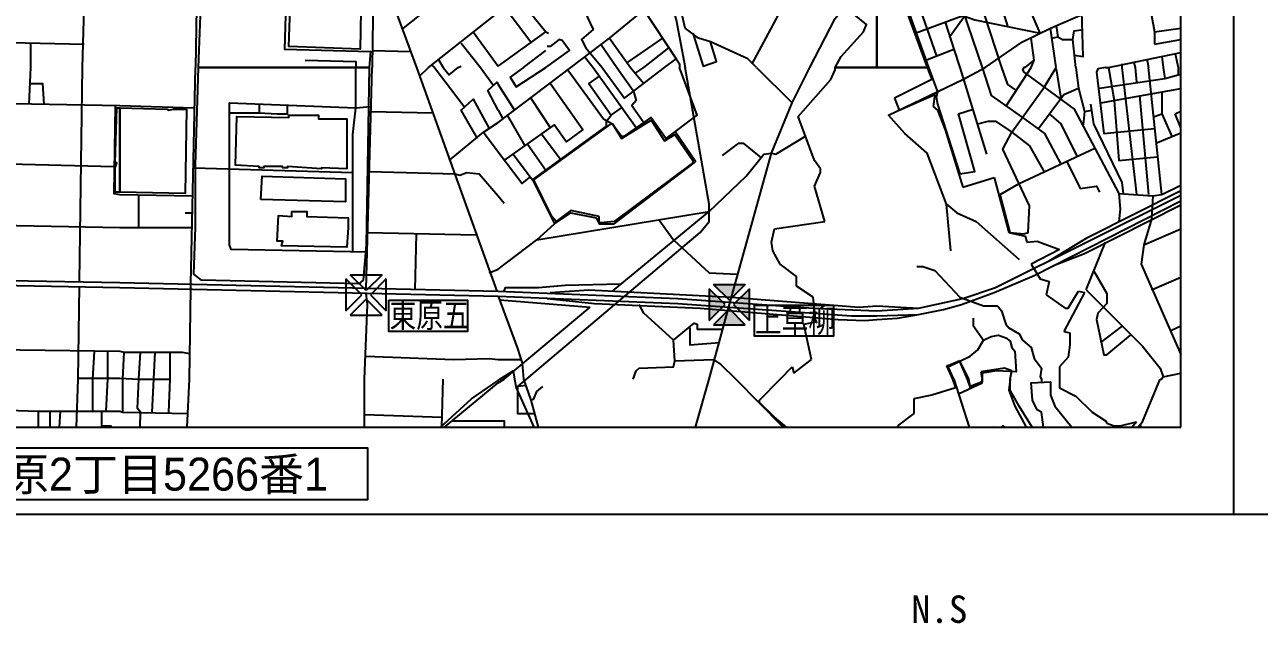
# Model space of a CAD drawing. Header units: millimetres. Extents: x 31 to 811, y 18 to 568.
# Drawn here: x 488.6 to 614.7, y 27.3 to 88.5 of the extents above; entities that cross this region are included whole.
import ezdxf

# ---------------------------------------------------------------- set-up
doc = ezdxf.new("R2010")
doc.units = ezdxf.units.MM
doc.header["$LTSCALE"] = 0.2
for name, color, linetype in [('G0-MOJI', 7, 'Continuous'), ('G0-YOBI', 7, 'Continuous'), ('MAP', 7, 'Continuous'), ('枠内記述', 3, 'Continuous')]:
    doc.layers.add(name, color=color, linetype=linetype)
doc.styles.add('ゴシック', font='MS Gothic.ttf', dxfattribs={"height": 4})
doc.styles.add('丸ゴチック', font='HGRSMP.TTF')

msp = doc.modelspace()

# ---------------------------------------------------------------- hatches: boundary and pattern name
at = {"layer": 'G0-MOJI'}
h = msp.add_hatch(dxfattribs=at)
h.set_pattern_fill('ANGLE', color=8)
h.set_pattern_definition([(0, (-980.453, 1.351), (0, 6.985), [5.08, -1.905]), (90, (-980.453, 1.351), (-6.985, 4e-16), [5.08, -1.905])])
h.paths.add_polyline_path([(521.44, 62.47), (521.44, 59.21), (523.06, 60.84)])
h.paths.add_polyline_path([(525.13, 62.91), (521.87, 62.91), (523.5, 61.28)])
h.paths.add_polyline_path([(525.56, 62.47), (523.93, 60.84), (525.56, 59.21)])
h.paths.add_polyline_path([(523.5, 60.41), (521.87, 58.78), (525.13, 58.78)])
h = msp.add_hatch(dxfattribs=at)
h.set_pattern_fill('ANGLE', color=8)
h.set_pattern_definition([(0, (-943.3555, 0.36), (0, 6.985), [5.08, -1.905]), (90, (-943.3555, 0.36), (-6.985, 4e-16), [5.08, -1.905])])
h.paths.add_polyline_path([(558.53, 61.48), (558.53, 58.22), (560.16, 59.85)])
h.paths.add_polyline_path([(562.22, 61.91), (558.97, 61.91), (560.6, 60.29)])
h.paths.add_polyline_path([(562.66, 61.48), (561.03, 59.85), (562.66, 58.22)])
h.paths.add_polyline_path([(560.6, 59.42), (558.97, 57.79), (562.22, 57.79)])
h = msp.add_hatch(color=8, dxfattribs=at)
h.dxf.hatch_style = 1
h.paths.add_polyline_path([(558.53, 61.48), (558.53, 58.22), (560.16, 59.85)])
h.paths.add_polyline_path([(562.22, 61.91), (558.97, 61.91), (560.6, 60.29)])
h.paths.add_polyline_path([(562.66, 61.48), (561.03, 59.85), (562.66, 58.22)])
h.paths.add_polyline_path([(560.6, 59.42), (558.97, 57.79), (562.22, 57.79)])

# ---------------------------------------------------------------- linework, layer by layer
at = {"layer": 'G0-MOJI', "color": 8}
for p, q in [((521.44, 62.47), (521.44, 59.21)), ((523.06, 60.84), (521.44, 62.47)), ((521.87, 62.91), (525.13, 62.91)), ((523.5, 61.28), (521.87, 62.91)), ((525.13, 62.91), (523.5, 61.28)), ((525.56, 62.47), (523.93, 60.84)), ((525.56, 59.21), (525.56, 62.47)), ((558.97, 61.91), (562.22, 61.91)), ((560.6, 60.29), (558.97, 61.91)), ((562.22, 61.91), (560.6, 60.29)), ((521.44, 59.21), (523.06, 60.84)), ((523.93, 60.84), (525.56, 59.21)), ((558.53, 61.48), (558.53, 58.22)), ((560.16, 59.85), (558.53, 61.48)), ((562.66, 61.48), (561.03, 59.85)), ((562.66, 58.22), (562.66, 61.48)), ((523.5, 60.41), (521.87, 58.78)), ((525.13, 58.78), (523.5, 60.41)), ((558.53, 58.22), (560.16, 59.85)), ((560.6, 59.42), (558.97, 57.79)), ((562.22, 57.79), (560.6, 59.42)), ((561.03, 59.85), (562.66, 58.22)), ((521.87, 58.78), (525.13, 58.78)), ((558.97, 57.79), (562.22, 57.79))]:
    msp.add_line(p, q, dxfattribs=at)
at = {"layer": 'G0-MOJI', "color": 3}
for points in [[(525.81, 60.3), (533.85, 60.3), (533.85, 57.12), (525.81, 57.12)], [(563.18, 59.81), (571.23, 59.81), (571.23, 56.64), (563.18, 56.64)]]:
    msp.add_lwpolyline(points, close=True, dxfattribs=at)
msp.add_lwpolyline([(444.87, 45.2), (523.63, 45.2), (523.63, 39.91), (424.52, 39.91), (424.52, 45.2), (441.71, 45.2)], dxfattribs=at)
at = {"layer": 'G0-YOBI', "color": 6, "linetype": 'Continuous'}
msp.add_line((612.08, 288.2), (612.08, 38.42), dxfattribs=at)
msp.add_lwpolyline([(419.2, 288.2), (804.96, 288.2), (804.96, 38.42), (419.2, 38.42)], close=True, dxfattribs=at)
at = {"layer": 'MAP', "linetype": 'Continuous'}
for p, q in [((606.71, 47.33), (606.71, 284.26)), ((583.23, 99.83), (588.39, 84.08)), ((585.66, 98.71), (589, 88.33)), ((494.54, 84.08), (494.84, 95.83)), ((527.14, 87.95), (537, 95.83)), ((524.56, 95.21), (528.65, 84.08)), ((578.08, 95.7), (581.71, 85.34)), ((583.39, 92.95), (586.42, 84.08)), ((593.39, 88.09), (602.8, 92.2)), ((603.4, 91.08), (604.01, 87.71)), ((529.87, 84.08), (537, 89.7)), ((537.6, 90.33), (540.33, 86.71)), ((582.63, 88.7), (583.54, 85.96)), ((583.08, 87.21), (584.6, 89.33)), ((593.99, 88.33), (594.15, 87.21)), ((534.42, 87.71), (537, 84.21)), ((537, 84.21), (541.85, 87.71)), ((548.36, 87.09), (550.49, 84.08)), ((550.19, 84.59), (553.82, 87.09)), ((593.99, 84.08), (593.39, 88.09)), ((604.01, 87.71), (606.71, 88.11)), ((604.01, 87.71), (604.01, 86.46)), ((477.72, 86.83), (494.7, 86.46)), ((489.24, 84.08), (489.24, 86.58)), ((524.11, 85.83), (528.05, 85.71)), ((533.2, 86.58), (535.17, 84.08)), ((539.57, 84.08), (541.85, 85.83)), ((547.46, 86.46), (549.12, 84.08)), ((551.85, 84.08), (554.42, 86.08)), ((604.01, 86.46), (606.71, 86.95)), ((530.93, 84.83), (531.38, 84.08)), ((545.79, 85.2), (546.7, 84.08)), ((553.97, 84.08), (555.18, 84.96)), ((590.81, 84.08), (591.73, 84.83)), ((599.31, 84.08), (606.71, 85.61)), ((601.88, 84.71), (602.04, 84.08)), ((603.25, 84.96), (603.4, 84.08)), ((604.77, 85.2), (604.91, 84.08)), ((606.13, 85.46), (606.43, 84.08)), ((489.09, 80.34), (489.24, 84.08)), ((494.24, 62.22), (494.54, 84.08)), ((505.61, 61.98), (506.06, 84.08)), ((523.51, 61.47), (524.11, 84.08)), ((528.65, 84.08), (536.84, 61.22)), ((528.96, 83.21), (529.87, 84.08)), ((530.17, 84.33), (530.47, 84.08)), ((530.47, 84.08), (533.51, 80.09)), ((532.9, 84.08), (533.2, 84.21)), ((535.17, 84.08), (536.53, 82.21)), ((537, 78.46), (544.42, 84.08)), ((546.7, 84.08), (551.09, 77.96)), ((550.49, 84.08), (551.85, 82.46)), ((550.94, 83.45), (551.85, 84.08)), ((563.37, 84.08), (567.01, 80.46)), ((570.95, 82.84), (571.4, 83.84)), ((571.4, 83.84), (571.4, 84.08)), ((571.4, 84.08), (575.65, 84.08)), ((571.4, 83.84), (571.4, 83.84)), ((575.65, 84.08), (580.81, 84.08)), ((580.81, 84.08), (581.26, 82.84)), ((584.15, 84.08), (586.87, 75.21)), ((588.84, 80.09), (591.42, 84.08)), ((593.99, 83.96), (594.46, 80.96)), ((599, 84.08), (599.31, 84.08)), ((600.67, 84.46), (600.67, 84.08)), ((600.67, 84.08), (602.18, 71.09)), ((602.04, 84.08), (602.18, 82.59)), ((604.91, 84.08), (605.06, 82.96)), ((605.06, 82.96), (606.43, 83.33)), ((606.43, 84.08), (606.43, 83.33)), ((606.43, 83.33), (606.71, 83.35)), ((537, 82.33), (538.66, 79.71)), ((567.62, 79.09), (570.95, 82.84)), ((581.26, 82.84), (577.48, 80.96)), ((598.39, 81.96), (605.06, 82.96)), ((540.33, 80.96), (542.3, 77.96)), ((577.48, 80.96), (577.93, 79.71)), ((577.93, 79.71), (581.57, 81.33)), ((581.57, 81.33), (581.42, 80.09)), ((598.55, 80.46), (606.71, 81.93)), ((602.49, 81.21), (603.4, 71.09)), ((476.81, 80.58), (498.33, 80.21)), ((498.33, 80.21), (505.91, 79.97)), ((509.55, 79.46), (512.59, 79.46)), ((523.96, 79.59), (530.33, 79.46)), ((537, 79.71), (537.45, 78.83)), ((581.42, 80.09), (581.87, 79.71)), ((581.87, 79.71), (582.63, 77.71)), ((596.88, 79.59), (597.64, 79.71)), ((606.13, 79.34), (606.71, 79.61)), ((537.9, 79.21), (539.72, 76.09)), ((569.29, 74.59), (567.62, 79.09)), ((604.01, 79.09), (604.77, 79.34)), ((606.71, 77.9), (606.13, 79.34)), ((535.48, 77.47), (537, 75.47)), ((541.39, 77.34), (543.36, 74.72)), ((582.63, 77.71), (584.44, 71.85)), ((604.16, 76.34), (606.71, 77.4)), ((540.02, 76.21), (541.85, 73.6)), ((477.26, 74.46), (497.72, 73.97)), ((569.9, 73.72), (569.29, 74.59)), ((505.91, 73.84), (522.14, 73.34)), ((523.8, 73.46), (532.59, 73.21)), ((569.29, 71.97), (569.9, 73.34)), ((569.9, 73.34), (569.9, 73.72)), ((570.35, 68.35), (569.29, 71.97)), ((584.44, 71.85), (587.63, 72.84)), ((587.63, 72.84), (589.15, 67.21)), ((604.77, 71.09), (606.71, 72.07)), ((498.33, 71.09), (505.77, 70.97)), ((500.3, 67.72), (500.3, 71.09)), ((537, 70.97), (537.6, 70.22)), ((587.79, 61.6), (606.71, 71.04)), ((597.18, 66.72), (606.71, 71.52)), ((603.85, 70.97), (603.7, 68.59)), ((591.73, 62.84), (606.71, 70.47)), ((596.88, 65.09), (606.71, 70.04)), ((505.01, 69.22), (505.77, 69.22)), ((540.93, 66.47), (558.52, 69.35)), ((565.2, 67.6), (570.35, 68.35)), ((603.7, 68.59), (602.94, 65.97)), ((498.33, 67.72), (505.61, 67.72)), ((523.65, 67.21), (534.72, 66.97)), ((528.5, 61.35), (528.65, 67.09)), ((564.89, 66.22), (565.2, 67.6)), ((589.15, 67.21), (590.81, 66.84)), ((590.81, 66.84), (590.97, 66.22)), ((602.94, 65.97), (606.71, 67.59)), ((565.04, 65.34), (564.89, 66.22)), ((590.97, 66.22), (592.02, 66.34)), ((592.02, 66.34), (594.3, 65.47)), ((593.25, 64.34), (597.18, 66.72)), ((597.03, 61.35), (599, 66.22)), ((602.94, 65.97), (602.64, 63.97)), ((565.8, 63.97), (565.04, 65.34)), ((594.3, 65.47), (591.42, 63.97)), ((593.7, 63.85), (596.88, 65.09)), ((536.08, 63.1), (537, 63.47)), ((567.46, 62.72), (565.8, 63.97)), ((591.42, 63.97), (592.33, 62.47)), ((602.64, 63.97), (606.71, 54.74)), ((498.33, 62.1), (537, 61.22)), ((505.61, 61.47), (505.61, 61.98)), ((567.46, 61.72), (567.46, 62.72)), ((587.63, 61.1), (591.73, 62.84)), ((592.33, 62.47), (593.25, 62.22)), ((593.25, 62.22), (592.94, 60.84)), ((603.7, 61.35), (606.71, 62.66)), ((494.09, 52.23), (494.24, 61.72)), ((498.33, 61.6), (537, 60.72)), ((505.46, 52.23), (505.61, 61.47)), ((558.52, 52.23), (560.8, 60.6)), ((569.14, 60.6), (567.46, 61.72)), ((569.43, 58.1), (569.14, 60.6)), ((584.3, 59.85), (587.63, 61.1)), ((584.44, 60.47), (587.79, 61.6)), ((592.94, 60.84), (594.91, 59.48)), ((596.88, 61.1), (594.75, 57.1)), ((595.21, 59.48), (596.27, 61.22)), ((596.27, 61.22), (596.88, 61.1)), ((537.15, 60.35), (546.39, 59.6)), ((537.6, 52.23), (546.39, 59.6)), ((575.65, 59.72), (579.9, 59.48)), ((575.65, 59.22), (579.9, 59.48)), ((579.9, 59.48), (584.44, 60.47)), ((579.9, 58.85), (582.47, 59.35)), ((582.47, 59.35), (584.3, 59.85)), ((594.91, 59.48), (595.21, 59.48)), ((568.22, 57.85), (569.43, 58.1)), ((575.65, 58.72), (579.9, 58.85)), ((568.98, 54.23), (568.22, 57.85)), ((594.75, 57.1), (595.36, 56.97)), ((595.36, 56.97), (595.36, 55.73)), ((598.55, 55.98), (600.67, 57.6)), ((605.67, 57.22), (606.71, 57.68)), ((595.36, 55.73), (595.21, 54.47)), ((495.6, 52.23), (495.75, 55.1)), ((497.12, 52.23), (497.12, 55.1)), ((498.64, 52.23), (498.79, 54.98)), ((500.3, 52.23), (500.45, 54.98)), ((501.82, 52.23), (501.97, 54.98)), ((503.49, 52.23), (503.49, 54.98)), ((537, 54.23), (539.26, 54.23)), ((555.03, 54.1), (558.98, 54.23)), ((567.17, 52.85), (568.98, 54.23)), ((595.21, 54.47), (594.3, 53.48)), ((565.8, 52.23), (567.01, 53.48)), ((567.01, 53.48), (567.17, 52.85)), ((582.78, 53.6), (583.39, 52.23)), ((582.93, 53.6), (582.78, 53.6)), ((582.78, 53.6), (582.78, 53.6)), ((584.15, 54.1), (582.93, 53.6)), ((585.05, 52.23), (584.15, 54.1)), ((584.15, 53.98), (584.9, 52.23)), ((588.69, 53.35), (586.27, 52.97)), ((586.27, 52.97), (586.42, 52.23)), ((589.45, 53.1), (588.69, 53.35)), ((589.29, 52.23), (589.45, 53.1)), ((594.3, 53.48), (594.3, 52.23)), ((493.92, 47.33), (494.09, 52.23)), ((494.09, 52.35), (498.33, 52.35)), ((495.6, 48.98), (495.6, 52.23)), ((496.96, 48.98), (497.12, 52.23)), ((498.64, 48.85), (498.64, 52.23)), ((501.66, 48.85), (501.82, 52.23)), ((502.58, 52.23), (503.49, 52.23)), ((503.34, 48.85), (503.49, 52.23)), ((505.24, 47.33), (505.46, 52.23)), ((523.35, 47.33), (523.35, 52.23)), ((531.24, 47.33), (531.38, 52.23)), ((531.51, 47.33), (537, 51.85)), ((534.27, 50.22), (537, 52.11)), ((537, 51.85), (537.6, 52.23)), ((537, 52.11), (537.15, 52.23)), ((538.66, 52.23), (538.81, 51.36)), ((538.81, 51.36), (539.88, 52.23)), ((539.57, 52.23), (540.33, 50.1)), ((557.14, 47.33), (558.52, 52.23)), ((563.68, 50.1), (565.8, 52.23)), ((583.39, 52.23), (583.68, 51.36)), ((583.54, 52.23), (585.08, 47.33)), ((584.9, 52.23), (585.2, 51.36)), ((585.2, 51.48), (585.05, 52.23)), ((586.42, 51.97), (585.2, 51.48)), ((586.42, 52.23), (586.42, 51.97)), ((586.42, 52.23), (586.42, 52.23)), ((589.29, 51.1), (589.29, 52.23)), ((592.49, 52.23), (592.49, 51.97)), ((594.3, 52.23), (594.3, 51.36)), ((602.8, 47.86), (604.61, 52.23)), ((604.61, 52.23), (604.77, 52.23)), ((604.77, 52.23), (604.91, 52.48)), ((604.91, 52.48), (606.71, 52.83)), ((538.81, 51.36), (540.62, 47.33)), ((581.26, 50.6), (579.45, 50.22)), ((583.68, 51.36), (581.26, 50.6)), ((590.21, 49.48), (589.29, 51.1)), ((594.3, 51.36), (595.97, 50.48)), ((595.97, 50.48), (597.64, 48.85)), ((531.1, 47.33), (534.27, 50.22)), ((540.33, 50.1), (541.08, 47.33)), ((563.68, 49.85), (563.68, 50.1)), ((565.2, 48.35), (563.68, 49.85)), ((579.45, 50.22), (579.45, 48.73)), ((591.51, 47.33), (590.21, 49.48)), ((523.35, 48.61), (531.23, 48.35)), ((532.3, 47.98), (537, 47.98)), ((566.44, 47.33), (565.2, 48.35)), ((579.45, 48.73), (577.77, 47.48)), ((597.64, 48.85), (599, 47.98)), ((599, 47.98), (599.15, 47.73)), ((577.77, 47.48), (577.84, 47.33)), ((587.54, 47.33), (587.63, 47.35)), ((587.63, 47.35), (587.66, 47.33)), ((599.15, 47.73), (599.91, 47.48)), ((599.91, 47.48), (600.52, 47.48)), ((600.52, 47.48), (602.18, 47.86)), ((602.18, 47.86), (601.74, 47.33)), ((602.31, 47.33), (602.8, 47.86)), ((602.49, 47.61), (602.73, 47.33))]:
    msp.add_line(p, q, dxfattribs=at)
at = {"layer": 'MAP'}
msp.add_line((424.56, 47.33), (606.71, 47.33), dxfattribs=at)
at = {"layer": 'MAP', "linetype": 'Continuous'}
for points in [[(503.64, 115.95), (506.22, 92.2), (506.06, 84.08)], [(521.07, 115.95), (521.38, 104.7), (521.99, 102.2), (522.14, 100.7), (523.04, 98.95), (524.56, 95.21), (524.25, 94.2), (524.11, 84.08)], [(547.15, 115.95), (548.52, 110.7), (555.18, 88.96), (556.1, 84.08)], [(563.37, 84.08), (562.47, 84.96), (558.67, 86.71), (557.46, 87.09), (556.1, 88.09), (553.97, 97.33), (557.46, 98.71), (570.95, 103.19)], [(584.6, 89.33), (585.66, 88.96), (592.33, 87.58), (586.11, 102.2)], [(562.92, 84.46), (567.01, 92.08), (570.35, 97.08), (575.65, 102.07)], [(595.82, 85.34), (596.72, 85.2), (596.58, 89.84), (595.97, 92.46), (597.79, 96.21), (597.79, 96.45), (596.43, 96.96)], [(568.83, 84.08), (571.4, 89.08), (573.08, 91.33), (575.65, 93.83)], [(575.65, 93.32), (578.84, 89.96), (580.95, 84.08)], [(543.06, 93.2), (545.48, 89.7), (545.79, 89.84), (546.7, 87.95), (545.48, 86.95), (545.94, 86.08), (547.6, 84.08)], [(544.42, 84.08), (548.36, 87.09), (552.3, 90.33), (552.3, 90.58), (555.03, 92.71)], [(538.96, 91.33), (541.85, 87.71), (542.14, 87.58)], [(579.59, 87.58), (583.99, 89.21), (590.81, 91.33)], [(551.85, 89.96), (555.18, 84.96), (555.49, 84.46), (555.49, 84.08)], [(556.86, 87.58), (557.91, 84.21), (559.28, 84.71), (558.67, 86.71)], [(586.72, 84.08), (590.52, 86.71), (593.39, 88.09)], [(591.42, 84.08), (591.73, 84.83), (591.42, 87.09)], [(593.54, 87.09), (594.15, 87.21), (594.61, 86.95), (595.67, 86.95)], [(595.97, 84.08), (595.67, 86.95), (595.82, 87.83), (596.72, 87.95)], [(541.85, 84.08), (544.27, 85.83), (543.51, 86.83), (543.21, 86.95), (542.3, 86.21), (541.99, 86.21)], [(580.66, 84.83), (583.54, 85.96), (584.15, 84.08)], [(517.29, 84.83), (522.44, 84.71), (522.44, 84.08)], [(522.14, 65.22), (522.14, 77.22), (522.44, 79.97), (522.44, 84.08)], [(531.38, 84.08), (531.99, 83.33), (532.9, 84.08)], [(539.57, 84.08), (538.21, 83.08), (538.81, 82.09), (541.85, 84.08)], [(539.88, 52.23), (557.62, 67.21), (558.52, 68.35), (558.52, 70.1), (556.1, 84.08)], [(544.11, 83.84), (547.76, 78.83), (548.67, 78.34), (549.57, 77.08), (549.88, 77.08), (552.61, 78.97), (554.13, 76.84), (557.31, 79.21), (555.49, 84.08)], [(547.6, 84.08), (549.88, 80.96), (553.97, 84.08)], [(549.12, 84.08), (550.79, 81.72), (551.09, 80.71), (550.64, 80.21), (551.85, 78.46)], [(560.8, 60.6), (564.89, 75.33), (567.01, 80.46), (568.83, 84.08)], [(583.23, 65.34), (582.78, 70.1), (580.81, 75.33), (578.53, 77.34), (576.86, 79.21), (584.44, 82.84), (586.72, 84.08)], [(580.95, 84.08), (581.87, 81.58), (581.71, 81.09), (581.87, 80.34), (584.15, 73.21), (585.66, 73.46), (583.99, 79.34), (585.51, 79.83)], [(586.42, 84.08), (587.33, 81.21), (590.52, 78.97)], [(588.39, 84.08), (589, 82.33), (589.9, 81.72)], [(589.29, 67.21), (590.66, 67.09), (591.12, 67.21), (591.26, 69.96), (588.54, 75.72), (589.45, 77.47), (592.78, 82.09), (593.99, 84.08)], [(590.81, 84.08), (590.66, 84.08), (590.52, 83.84), (590.66, 83.59), (595.82, 79.83), (600.36, 71.22), (600.52, 69.59), (600.36, 68.35)], [(595.97, 84.08), (596.27, 81.96), (596.88, 79.59), (596.72, 78.22)], [(599, 84.08), (598.24, 83.96), (598.09, 83.59), (598.85, 77.34), (604.01, 77.84)], [(599.31, 84.08), (599.91, 80.71), (600.36, 74.59), (604.3, 74.96)], [(600.36, 71.22), (603.85, 70.97), (604.77, 71.09), (603.4, 84.08)], [(489.24, 82.46), (490.45, 82.46), (490.6, 80.34)], [(537, 79.71), (535.93, 81.72), (536.84, 82.59), (537, 82.33)], [(537.6, 74.59), (542.75, 78.22), (543.97, 76.47), (545.63, 77.71), (542.3, 82.46)], [(547.31, 83.21), (546.24, 82.46), (548.52, 79.21)], [(534.87, 76.84), (533.2, 79.71), (534.42, 80.84), (536.08, 77.84)], [(592.18, 77.84), (594.75, 81.33), (596.27, 81.96)], [(604.77, 81.58), (604.77, 79.34), (605.82, 76.96)], [(497.88, 80.21), (497.72, 71.22), (498.33, 71.09)], [(523.65, 65.22), (509.71, 65.47), (509.55, 65.97), (509.55, 80.46), (522.44, 79.97), (523.96, 80.09)], [(512.59, 80.34), (512.59, 79.46), (514.41, 79.34), (515.46, 79.34), (515.46, 80.21)], [(540.48, 72.59), (548.06, 78.08), (548.06, 78.59), (548.52, 79.21), (549.57, 79.97)], [(597.48, 80.34), (597.79, 78.34), (600.67, 72.34), (600.82, 71.22)], [(531.99, 74.59), (535.48, 77.47), (537, 78.46)], [(585.96, 78.34), (587.03, 78.59), (587.79, 78.59), (589.45, 77.47), (591.26, 76.09), (592.78, 73.34)], [(590.52, 78.97), (592.78, 77.34), (594.46, 74.21)], [(593.25, 79.34), (594.46, 78.34), (596.12, 74.96)], [(537, 63.47), (540.93, 66.47), (542.75, 68.09), (544.42, 69.22), (547, 68.72), (547.31, 68.09), (548.82, 68.09), (557.01, 74.34), (557.15, 74.46), (555.03, 77.59)], [(564.89, 75.33), (565.34, 75.21), (568.38, 77.08)], [(559.88, 75.09), (561.56, 76.34), (562.01, 76.34), (563.83, 74.84)], [(589.29, 67.21), (588.24, 71.09), (590.21, 72.22), (597.94, 75.84)], [(537, 75.47), (539.42, 72.22), (540.18, 72.84)], [(538.51, 75.21), (540.48, 72.59), (542.75, 68.09)], [(548.67, 61.22), (558.52, 69.35), (562.31, 72.97), (564.13, 75.21), (564.89, 75.33)], [(595.06, 74.46), (596.43, 71.71), (598.09, 71.97), (598.39, 71.34)], [(532.59, 73.21), (533.06, 73.09), (533.8, 73.34), (535.03, 73.21), (537, 70.97)], [(469.22, 72.72), (469.68, 70.84), (470.14, 70.1), (472.56, 68.21), (476.2, 67.6), (481.05, 68.21), (486.05, 67.97), (498.33, 67.72)], [(582.78, 70.1), (583.84, 69.22), (585.81, 68.35), (590.21, 64.47)], [(553.37, 68.59), (554.89, 66.47), (558.52, 63.1), (561.4, 62.97)], [(579.74, 63.73), (580.35, 63.73), (581.57, 63.35), (584.15, 60.6), (586.57, 59.72), (587.93, 59.72), (588.08, 59.6), (588.39, 59.22), (588.84, 57.85), (589.15, 57.48), (590.21, 56.85), (590.52, 56.22), (591.42, 55.47), (591.73, 54.35), (592.49, 53.35), (592.33, 52.48), (592.49, 52.23)], [(597.79, 63.35), (599.15, 60.97), (599.15, 59.97), (598.24, 58.97), (598.09, 58.34), (598.85, 54.72), (599.15, 54.72), (601.57, 56.73)], [(459.67, 59.6), (464.82, 61.47), (472.11, 62.59), (498.33, 62.1)], [(459.67, 59.09), (462.25, 60.23), (465.13, 60.97), (468.62, 61.72), (472.11, 62.1), (498.33, 61.6)], [(537.6, 61.22), (537.75, 61.6), (541.09, 61.6), (543.82, 61.84), (549.43, 61.98)], [(523.35, 52.23), (523.65, 59.85), (523.51, 60.97)], [(537, 61.22), (555.34, 60.47), (569.14, 59.48), (575.65, 59.22)], [(537, 60.72), (538.96, 55.35), (539.42, 53.86), (539.57, 52.23)], [(537, 60.72), (555.34, 59.97), (573.08, 58.72), (575.65, 58.72)], [(542.3, 61.1), (546.24, 61.35), (560.8, 60.6), (573.84, 59.6), (575.65, 59.72)], [(597.03, 61.35), (602.8, 55.6), (604.61, 53.35), (604.91, 52.48)], [(541.99, 60.47), (546.84, 59.97), (557.62, 59.48), (571.71, 58.34), (574.44, 58.22), (575.65, 58.34)], [(550.79, 52.23), (551.09, 53.1), (551.4, 53.35), (554.89, 53.48), (555.03, 54.1), (554.89, 56.22), (551.85, 58.97), (551.4, 59.85)], [(575.65, 58.34), (577.77, 58.48), (579.9, 58.85)], [(585.51, 58.48), (585.51, 57.73), (586.57, 56.22)], [(554.89, 56.22), (557.01, 57.97), (557.31, 57.85), (557.31, 57.35), (559.88, 57.35)], [(556.55, 57.48), (556.55, 55.73), (559.59, 55.98)], [(583.54, 52.23), (582.93, 53.48), (585.2, 54.6), (585.96, 55.23), (586.57, 56.22), (587.33, 56.59), (588.08, 56.73), (588.84, 56.47), (589.29, 56.1), (589.45, 55.47), (589.76, 55.1), (589.9, 52.97), (587.93, 53.1), (586.42, 52.85), (586.42, 52.23)], [(484.39, 55.47), (488.17, 55.23), (498.33, 55.1)], [(498.33, 55.1), (498.79, 54.98), (504.7, 54.98), (505.46, 54.85)], [(523.51, 54.6), (532.44, 54.23), (536.08, 54.35), (537, 54.23)], [(558.98, 54.23), (559.74, 53.72), (561.25, 52.23)], [(537.15, 52.23), (538.51, 53.1), (538.66, 52.23)], [(498.33, 52.35), (500.3, 52.23), (502.58, 52.23)], [(500.42, 47.33), (500.45, 48.85), (500.16, 49.23), (500.3, 52.23)], [(561.25, 52.23), (565.95, 47.48), (566.18, 47.33)], [(583.99, 50.73), (586.42, 51.85), (586.42, 52.23)], [(589.29, 52.23), (589.15, 51.1), (589.76, 49.48), (590.9, 47.33)], [(592.69, 47.33), (592.49, 48.85), (592.02, 49.1), (591.57, 50.1), (591.42, 51.85), (593.39, 51.97), (593.39, 50.6), (593.85, 49.48), (595.59, 47.33)], [(539.88, 51.6), (538.96, 51.48), (538.96, 48.73), (540.63, 48.73)], [(540.33, 50.1), (540.63, 50.22), (540.93, 50.97), (541.54, 51.48)], [(481.81, 49.23), (490, 48.98), (498.33, 48.98)], [(490, 48.98), (490, 47.33)], [(491.21, 48.98), (491.21, 47.33)], [(492.18, 47.33), (492.27, 48.98)], [(496.51, 47.33), (496.51, 48.98)], [(498.33, 48.98), (498.64, 48.85), (505.31, 48.73)], [(537, 47.98), (537.6, 47.98), (537.6, 47.33)], [(496.51, 47.48), (497.43, 47.48), (497.43, 47.33)], [(588.4, 47.33), (588.54, 47.48), (588.72, 47.33)]]:
    msp.add_lwpolyline(points, dxfattribs=at)
for points in [[(523.04, 93.83), (522.89, 85.96), (515.62, 86.21), (515.92, 95.07), (520.62, 94.95), (520.62, 93.83), (523.04, 93.83)], [(515.32, 91.71), (515.16, 85.96), (523.96, 85.71), (523.8, 84.08), (506.37, 84.08), (506.67, 92.08), (506.82, 92.08), (515.32, 91.71)], [(574.44, 90.71), (575.2, 90.21), (575.65, 90.58), (575.65, 84.08), (571.4, 84.08), (572.02, 85.2), (574.29, 87.71), (574.59, 88.46), (572.62, 90.08), (573.23, 91.08), (573.68, 91.45), (574.44, 90.71)], [(578.69, 89.84), (580.81, 84.08), (575.65, 84.08), (575.65, 90.58), (576.86, 91.96), (577.93, 90.71), (578.69, 89.84)], [(506.06, 74.09), (506.37, 84.08), (523.8, 84.08), (523.51, 65.97), (523.2, 62.35), (522.75, 61.98), (506.67, 62.35), (505.91, 62.97), (506.06, 67.72), (506.06, 74.09)], [(497.88, 74.34), (498.03, 79.97), (498.33, 79.97), (498.33, 71.34), (497.88, 71.34), (497.88, 73.84), (498.03, 74.34), (497.88, 74.34)], [(505.15, 79.83), (505.01, 71.22), (498.33, 71.34), (498.33, 79.97), (503.18, 79.83), (503.34, 79.71), (503.79, 79.83), (505.15, 79.83)], [(515.01, 73.97), (513.04, 73.97), (513.04, 73.84), (512.59, 73.84), (512.59, 73.97), (510.16, 74.09), (510.31, 79.09), (515.62, 78.97), (515.62, 79.21), (518.65, 79.21), (518.65, 78.83), (521.52, 78.83), (521.52, 73.72), (518.95, 73.84), (518.95, 73.72), (515.46, 73.97), (515.46, 73.84), (515.01, 73.84), (515.01, 73.97)], [(547.31, 68.84), (544.42, 69.47), (542.9, 68.35), (542.45, 68.84), (540.63, 72.59), (548.52, 78.34), (548.67, 78.34), (549.57, 76.84), (552.61, 78.71), (553.97, 76.59), (555.03, 77.22), (556.86, 74.59), (556.86, 74.34), (548.82, 68.35), (547.46, 68.21), (547.31, 68.35), (547.31, 68.84)], [(512.73, 70.59), (512.89, 72.97), (521.38, 72.72), (521.38, 70.34), (512.73, 70.59)], [(521.68, 67.72), (521.52, 65.72), (514.86, 65.85), (515.01, 66.34), (514.41, 66.34), (514.56, 68.96), (515.92, 68.84), (515.92, 69.35), (517.43, 69.35), (517.43, 68.84), (521.68, 68.72), (521.68, 67.72)]]:
    msp.add_lwpolyline(points, close=True, dxfattribs=at)

# ---------------------------------------------------------------- texts
at = {"layer": 'G0-MOJI', "color": 3, "style": '丸ゴチック', "width": 0.8}
for s, p in [('東原五', (525.89, 57.52)), ('上草柳', (563.21, 57.01))]:
    msp.add_text(s, height=2.5, dxfattribs=at).set_placement(p)
at = {"layer": 'G0-MOJI', "color": 3, "style": '丸ゴチック'}
msp.add_text('計画地：神奈川県座間市小松原2丁目5266番1', height=3.3724, dxfattribs=at).set_placement((426.7, 40.84))
at = {"layer": '枠内記述', "linetype": 'ByBlock', "lineweight": -2, "style": 'ゴシック'}
msp.add_text('N.S', height=2.8, dxfattribs=at).set_placement((579.2, 27.33))

doc.saveas('drawing.dxf')
